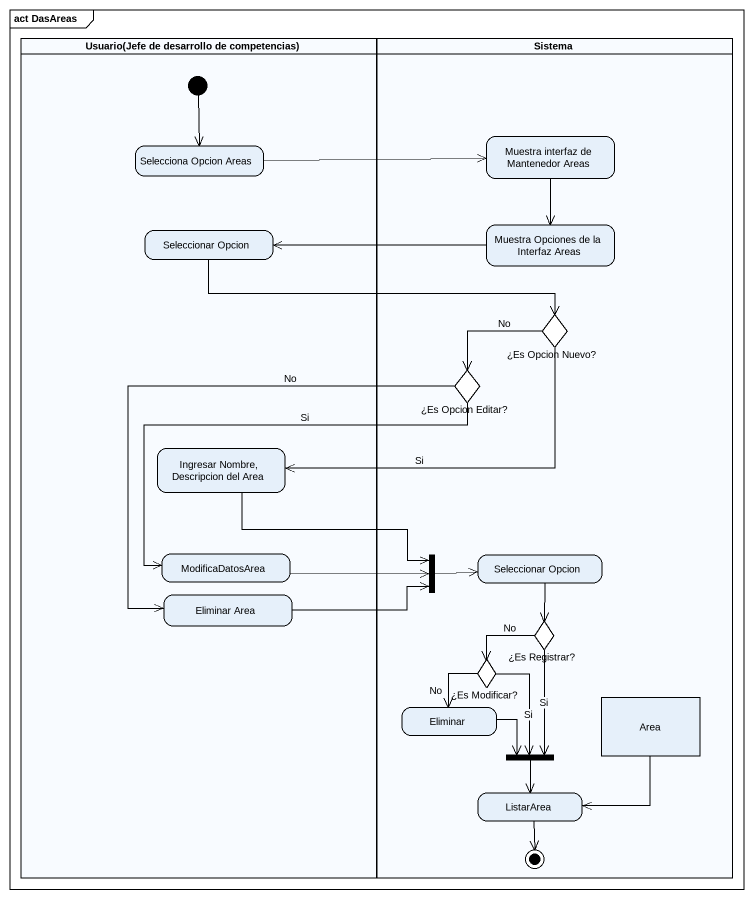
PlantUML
@startuml
mainframe act DasAreas
hide empty description
state "Usuario(Jefe de desarrollo de competencias)" as Usuario_Jefe_de_desarrollo <<partition>> {
  state "Selecciona Opcion Areas" as Selecciona_Opcion_Areas
  state "Seleccionar Opcion" as Seleccionar_Opcion
  state "Ingresar Nombre, Descripcion del Area" as Ingresar_Nombre_Descripcion
  state ModificaDatosArea
  state "Eliminar Area" as Eliminar_Area
  [*] --> Selecciona_Opcion_Areas
}
state Sistema <<partition>> {
  state "Muestra interfaz de Mantenedor Areas" as Muestra_interfaz_de
  state "Muestra Opciones de la Interfaz Areas" as Muestra_Opciones_de_la
  state "¿Es Opcion Nuevo?" as Es_Opcion_Nuevo <<choice>>
  state "¿Es Opcion Editar?" as Es_Opcion_Editar <<choice>>
  state fork1 <<join>>
  state "Seleccionar Opcion" as Seleccionar_Opcion_2
  state "¿Es Registrar?" as Es_Registrar <<choice>>
  state "¿Es Modificar?" as Es_Modificar <<choice>>
  state Eliminar
  state Area <<object>>
  state fork2 <<join>>
  state ListarArea
  ListarArea --> [*]
}
Muestra_interfaz_de --> Muestra_Opciones_de_la
Selecciona_Opcion_Areas -right-> Muestra_interfaz_de
Seleccionar_Opcion -right-> Es_Opcion_Nuevo
Muestra_Opciones_de_la -left-> Seleccionar_Opcion
Es_Opcion_Nuevo --> Es_Opcion_Editar : No
Es_Opcion_Nuevo -left-> Ingresar_Nombre_Descripcion : Si
Es_Opcion_Editar --> ModificaDatosArea : Si
Es_Opcion_Editar --> Eliminar_Area : No
Ingresar_Nombre_Descripcion -right-> fork1
ModificaDatosArea -right-> fork1
fork1 -right-> Seleccionar_Opcion_2
Seleccionar_Opcion_2 --> Es_Registrar
Eliminar_Area -right-> fork1
Es_Registrar --> Es_Modificar : No
Es_Registrar --> fork2 : Si
Es_Modificar --> Eliminar : No
Es_Modificar --> fork2 : Si
Eliminar -right-> fork2
Area --> ListarArea
fork2 --> ListarArea
@enduml
